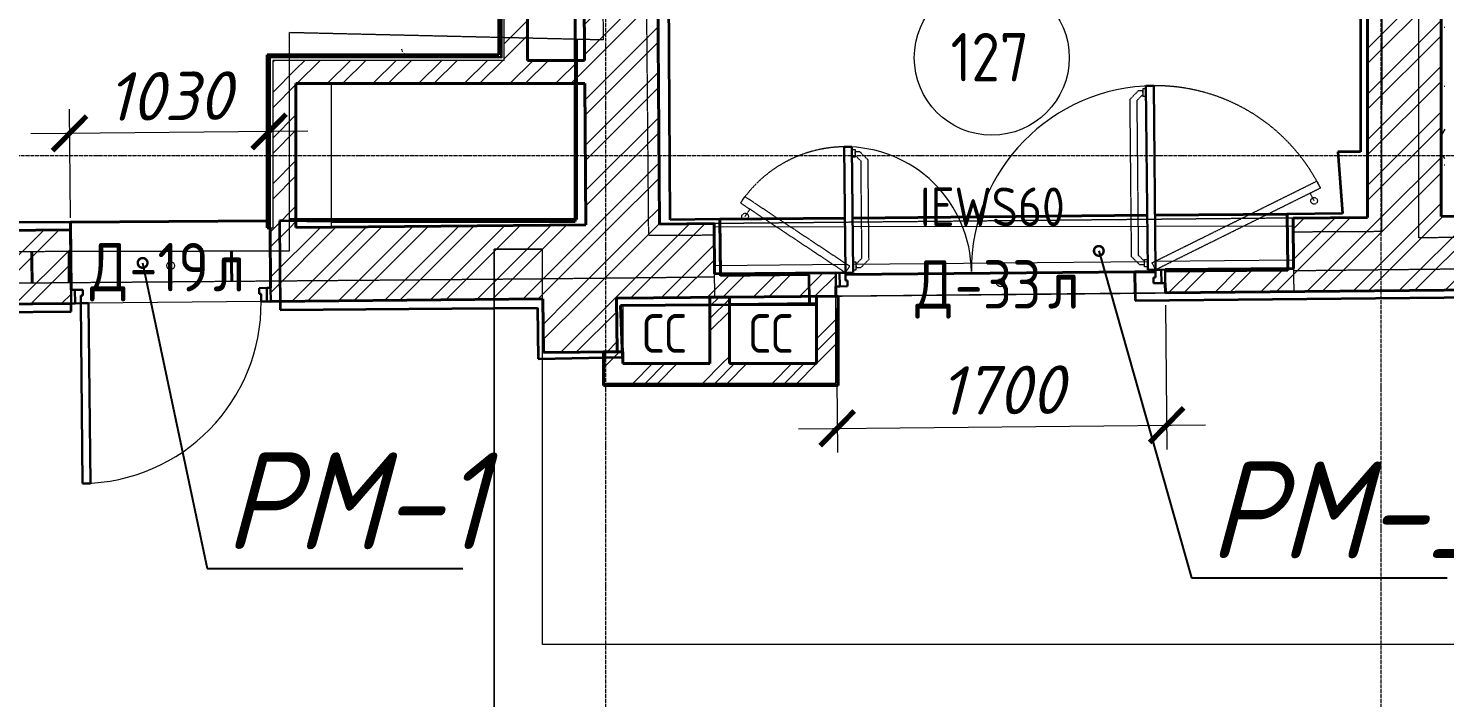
# Model space of a CAD drawing. Header units: millimetres. Extents: x 749182 to 2267578, y 70462 to 311449.
# Drawn here: x 1997650 to 2004959, y 86074 to 89529 of the extents above; entities that cross this region are included whole.
import ezdxf
from ezdxf import colors
from ezdxf.entities.mleader import LeaderData, LeaderLine
from ezdxf.math import Vec2, Vec3

# ---------------------------------------------------------------- set-up
doc = ezdxf.new("R2010")
doc.units = ezdxf.units.MM
for name, pattern in [('ADSK_Линия сетки', [25, 20, -2.5, 0, -2.5]), ('ADSK_Сверху', [4.5, 3, -1.5]), ('ADSK_Штриховая_ш2 п1', [3, 2, -1]), ('осеваяX2', [4, 2.5, -0.5, 0.5, -0.5])]:
    doc.linetypes.add(name, pattern=pattern)
doc.layers.get('Defpoints').update_dxf_attribs({"color": 255})
for name, color, linetype, lineweight in [('Аннотация', 7, 'Continuous', 9), ('Двери', 7, 'Continuous', 20), ('Каркас', 7, 'Continuous', 9), ('Марки дверей', 7, 'Continuous', 20), ('Марки помещений', 7, 'Continuous', 20), ('Оси', 165, 'осеваяX2', 13), ('Перекрытие', 7, 'Continuous', 18), ('Размер', 7, 'Continuous', 13), ('размеры', 7, 'Continuous', 9), ('Сантехника', 7, 'Continuous', 18), ('Стены', 184, 'Continuous', 40), ('Стены внутренние', 7, 'Continuous', 18), ('Стены разрез', 7, 'Continuous', 35), ('Стены штриховка', 7, 'Continuous', 18)]:
    doc.layers.add(name, color=color, linetype=linetype, lineweight=lineweight)
doc.layers.add('Линии', color=7, linetype='Continuous', lineweight=9, true_color=0x00a600)
doc.styles.add('GOST 2.304_new', font='isocpeur.ttf', dxfattribs={"width": 0.9, "oblique": 15})
doc.styles.add('GOST Common_1', font='GOST_Common.ttf', dxfattribs={"width": 0.9, "height": 250})
doc.styles.add('GOST Common_2', font='GOST_Common.ttf', dxfattribs={"width": 0.9, "height": 200})
doc.styles.add('М2', font='isocpeui.ttf')
doc.dimstyles.new('SPDS 1_100', dxfattribs={"dimscale": 100, "dimtxt": 2.5, "dimasz": 1.77, "dimexe": 1.25, "dimexo": 0.625, "dimtad": 1, "dimdec": 0, "dimrnd": 0.001, "dimzin": 9, "dimtxsty": 'М2', "dimblk": 'ARCHTICK', "dimcen": 2.5, "dimdle": 2, "dimclrt": 256, "dimadec": 0, "dimazin": 2, "dimtfac": 0.75, "dimtdec": 0, "dimtmove": 1, "dimatfit": 3, "dimfxl": 0, "dimtolj": 1, "dimlwd": 9, "dimlwe": 9, "dimarcsym": 0})
pattern_1 = [(45, (1958220.23, 75616.62), (-179.6051, 179.6051), []), (45, (1958283.73, 75616.62), (0, 359.2102), []), (45, (1958156.73, 75616.62), (0, 359.2102), [])]
pattern_2 = [(45, (1958220.23, 75616.62), (-117.8655, 117.8655), []), (45, (1958298.8, 75616.62), (-117.8655, 117.8655), [])]

# ---------------------------------------------------------------- blocks, each defined once
blk = doc.blocks.new('Существующие стены 2 этаж - Существующие стены 2 этаж-699583-01 План 1-го этажа маркировочный')
at = {"layer": 'Стены', "color": 254, "linetype": 'ADSK_Сверху', "true_color": 0xe8c5d7}
for p, q in [((42257.4, 13855.8), (42257.4, 12924.9)), ((42257.4, 12924.9), (42257.4, 13855.8)), ((42257.4, 12924.9), (40776.2, 12924.9)), ((40776.2, 12924.9), (42257.4, 12924.9)), ((39448.8, 12598.9), (39447.3, 12759.5)), ((39448.8, 12598.9), (39447.3, 12759.5)), ((39640.2, 12759.9), (39639.4, 12600.5)), ((39640.2, 12759.9), (39639.4, 12600.5)), ((40479, 12607.2), (40477.7, 12761.7)), ((40479, 12607.2), (40477.7, 12761.7))]:
    blk.add_line(p, q, dxfattribs=at)
blk = doc.blocks.new('Существующие стены 1 эт - Существующие стены 1 эт-653793-01 План 1-го этажа маркировочный')
at = {"layer": 'Стены'}
for p, q in [((42250.6, 13747), (42250.6, 14054.8)), ((42250.6, 12915.7), (42250.6, 13627)), ((43683.1, 12933.2), (45203, 12947.3)), ((45243, 12947.7), (45925.7, 12954)), ((45925.7, 12954), (45928.3, 12672.8)), ((39647.2, 12911.7), (40662.3, 12918.1)), ((39650, 12562.6), (39647.2, 12911.7)), ((40993.2, 12915.7), (42250.6, 12915.7)), ((42998, 12926.8), (43643.1, 12932.8)), ((43000.6, 12644.7), (42998, 12926.8)), ((45139.7, 12655), (43645.9, 12641.2)), ((43645.9, 12641.2), (45139.7, 12655)), ((45245.8, 12656), (45139.7, 12655)), ((45139.7, 12655), (45140.8, 12545.3)), ((43460, 12490.8), (43459.7, 12529.1)), ((42947, 12485.8), (42485.9, 12481.3)), ((42485.9, 12481.3), (42494.9, 12242.8)), ((43497, 12491.2), (43047, 12486.8)), ((43497, 12491.2), (43460, 12490.8))]:
    blk.add_line(p, q, dxfattribs=at)
at = {"layer": 'Стены разрез'}
for p, q in [((42742.3, 12924.4), (42704.1, 18614.3)), ((46311.8, 18629.8), (46303.4, 13275.5)), ((42250.6, 14054.8), (42250.6, 12915.7)), ((46303.4, 13275.5), (46187.6, 13275.7)), ((46187.6, 13275.7), (46210.8, 12956.7)), ((46210.8, 12956.7), (45925.7, 12954)), ((45925.7, 12954), (45928.4, 12662.4)), ((39647.2, 12911.7), (39356.1, 12909.9)), ((39650, 12562.6), (39647.2, 12911.7)), ((40739.9, 12918.6), (40725.7, 12918.5)), ((40725.7, 12918.5), (40728.5, 12459.2)), ((40993.2, 12915.7), (40739.9, 12918.6)), ((42250.6, 12915.7), (40993.2, 12915.7)), ((42998, 12926.8), (42742.3, 12924.4)), ((43000.7, 12635.2), (42998, 12926.8)), ((45245.8, 12656), (45139.7, 12655)), ((45139.7, 12655), (45141.2, 12507.4)), ((45928.4, 12662.4), (45295.8, 12656.5)), ((43458.6, 12639.4), (43000.7, 12635.2)), ((43460, 12490.8), (43458.6, 12639.4)), ((45141.2, 12507.4), (47182.8, 12527.4)), ((38529.6, 12441.4), (39650.9, 12450.5)), ((39650.9, 12450.5), (39650.6, 12492.6)), ((40728.5, 12459.2), (42057.2, 12470)), ((42057.2, 12470), (42060, 12207)), ((42485.9, 12481.3), (43460, 12490.8)), ((42495.9, 12215.2), (42485.9, 12481.3)), ((42060, 12207), (42495.9, 12215.2))]:
    blk.add_line(p, q, dxfattribs=at)
blk = doc.blocks.new('Раковина с 2-3 кранами для санузла - 500x1800 3 taps-1592274-01 План 1-го этажа маркировочный')
at = {"layer": 'Сантехника'}
for p, q in [((-764.1, 517.1), (-763.2, 517.9)), ((1018.1, 513.1), (1018.9, 512.2)), ((-490, 203.1), (-460, 203.1)), ((-490, 203.1), (-490, 180.1)), ((-460, 203.1), (-490, 203.1)), ((-490, 120.5), (-490, 180.1)), ((-460, 180.1), (-460, 203.1)), ((-460, 180.1), (-460, 120.5)), ((110, 203.6), (140, 203.6)), ((110, 203.6), (110, 180.6)), ((140, 203.6), (110, 203.6)), ((110, 121), (110, 180.6)), ((140, 180.6), (140, 203.6)), ((140, 180.6), (140, 121)), ((710, 204.1), (740, 204.1)), ((710, 204.1), (710, 181.1)), ((740, 204.1), (710, 204.1)), ((710, 121.5), (710, 181.1)), ((740, 181.1), (740, 204.1)), ((740, 181.1), (740, 121.5)), ((-506.8, 105.2), (-506.8, 45.6)), ((-490, 107.1), (-504.9, 107.1)), ((-490, 85.5), (-490, 120.5)), ((-460, 120.5), (-490, 120.5)), ((-490, 65.5), (-490, 85.5)), ((-460, 120.5), (-460, 85.5)), ((-445.4, 107.1), (-460, 107.1)), ((-460, 85.5), (-460, 65.5)), ((-443.5, 45.6), (-443.5, 105.2)), ((93.2, 105.7), (93.2, 46.1)), ((110, 107.6), (95.1, 107.6)), ((110, 86), (110, 121)), ((140, 121), (110, 121)), ((110, 66), (110, 86)), ((140, 121), (140, 86)), ((154.6, 107.6), (140, 107.6)), ((140, 86), (140, 66)), ((156.5, 46.1), (156.5, 105.7)), ((693.2, 106.2), (693.2, 46.6)), ((710, 108.1), (695.1, 108.1)), ((710, 86.5), (710, 121.5)), ((740, 121.5), (710, 121.5)), ((710, 66.5), (710, 86.5)), ((740, 121.5), (740, 86.5)), ((754.6, 108.1), (740, 108.1)), ((740, 86.5), (740, 66.5)), ((756.5, 46.6), (756.5, 106.2)), ((-505.3, 44.1), (-445, 44.1)), ((-460, 65.5), (-490, 65.5)), ((94.7, 44.6), (155, 44.6)), ((140, 66), (110, 66)), ((694.7, 45.1), (755, 45.1)), ((740, 66.5), (710, 66.5))]:
    blk.add_line(p, q, dxfattribs=at)
at = {"layer": 'Сантехника', "flags": 128}
for points in [[(-770.4, 509.9), (-769.8, 510.9), (-769.1, 511.9), (-768.3, 512.9), (-767.6, 513.8)], [(-758.1, 521), (-757, 521.5), (-755.9, 522), (-754.7, 522.4)], [(-752.4, 523.1), (-751.3, 523.3), (-750.1, 523.6), (-748.9, 523.7), (-747.7, 523.9), (-746.5, 524), (-745.3, 524), (-745, 524)], [(995, 524), (996.2, 524), (997.4, 523.9), (998.6, 523.8), (999.8, 523.6), (1001, 523.4), (1002.1, 523.1)], [(1004.4, 522.5), (1005.6, 522.1), (1006.7, 521.6), (1007.8, 521.1), (1008.9, 520.6)], [(1010.9, 519.4), (1011.9, 518.8), (1012.9, 518.1), (1013.9, 517.3), (1014.8, 516.6)], [(-775, 494), (-775, 495.2), (-774.9, 496.4), (-774.8, 497.6), (-774.6, 498.8), (-774.4, 500), (-774.1, 501.1)], [(-773.5, 503.4), (-773.1, 504.6), (-772.6, 505.7), (-772.1, 506.8), (-771.6, 507.9)], [(1022, 507.1), (1022.5, 506), (1023, 504.9), (1023.4, 503.7)], [(1024.1, 501.4), (1024.3, 500.3), (1024.6, 499.1), (1024.7, 497.9), (1024.9, 496.7), (1025, 495.5), (1025, 494.3)]]:
    blk.add_lwpolyline(points, dxfattribs=at)
at = {"layer": 'Сантехника'}
for centre, radius, start, end in [((-475, 229), 20, 0, 180), ((-475, 229), 20, 180, 360), ((-475, 229), 18.2, 165.15778, 180), ((-475, 229), 18.2, 180, 191.34075), ((-475, 229), 16.3, 175.36727, 180), ((-475, 229), 16.3, 175.36727, 180), ((-475, 229), 16.3, 180, 198.62064), ((-475, 229), 16.3, 180, 198.62064), ((-475, 229), 18.2, 208.98332, 219.73377), ((-475, 229), 18.2, 95.84531, 146.66266), ((-475, 229), 18.2, 85.13096, 94.18327), ((-475, 229), 18.2, 52.75928, 62.71908), ((-475, 229), 16.3, 36.87489, 45), ((-475, 229), 16.3, 36.87489, 45), ((-475, 229), 18.2, 45, 49.4056), ((-475, 229), 18.2, 28.98332, 39.73377), ((-475, 229), 16.3, 0, 18.62064), ((-475, 229), 16.3, 0, 18.62064), ((-475, 229), 16.3, 355.36727, 360), ((-475, 229), 16.3, 355.36727, 360), ((-475, 229), 18.2, 345.15778, 360), ((-475, 229), 18.2, 0, 11.34075), ((125, 229.5), 20, 0, 180), ((125, 229.5), 20, 180, 360), ((125, 229.5), 18.2, 165.15778, 180), ((125, 229.5), 18.2, 180, 191.34075), ((125, 229.5), 16.3, 175.36727, 180), ((125, 229.5), 16.3, 175.36727, 180), ((125, 229.5), 16.3, 180, 198.62064), ((125, 229.5), 16.3, 180, 198.62064), ((125, 229.5), 18.2, 208.98332, 219.73377), ((125, 229.5), 18.2, 95.84531, 146.66266), ((125, 229.5), 16.3, 216.87489, 225), ((125, 229.5), 16.3, 216.87489, 225), ((125, 229.5), 18.2, 85.13096, 94.18327), ((125, 229.5), 18.2, 275.84531, 326.66266), ((125, 229.5), 18.2, 52.75928, 62.71908), ((125, 229.5), 16.3, 36.87489, 45), ((125, 229.5), 16.3, 36.87489, 45), ((125, 229.5), 18.2, 45, 49.4056), ((125, 229.5), 18.2, 28.98332, 39.73377), ((125, 229.5), 16.3, 0, 18.62064), ((125, 229.5), 16.3, 0, 18.62064), ((125, 229.5), 16.3, 355.36727, 360), ((125, 229.5), 16.3, 355.36727, 360), ((125, 229.5), 18.2, 345.15778, 360), ((125, 229.5), 18.2, 0, 11.34075), ((725, 230), 20, 0, 180), ((725, 230), 20, 180, 360), ((725, 230), 18.2, 165.15778, 180), ((725, 230), 18.2, 180, 191.34075), ((725, 230), 16.3, 175.36727, 180), ((725, 230), 16.3, 175.36727, 180), ((725, 230), 16.3, 180, 198.62064), ((725, 230), 16.3, 180, 198.62064), ((725, 230), 18.2, 208.98332, 219.73377), ((725, 230), 18.2, 95.84531, 146.66266), ((725, 230), 16.3, 216.87489, 225), ((725, 230), 16.3, 216.87489, 225), ((725, 230), 18.2, 85.13096, 94.18327), ((725, 230), 18.2, 275.84531, 326.66266), ((725, 230), 18.2, 52.75928, 62.71908), ((725, 230), 16.3, 36.87489, 45), ((725, 230), 16.3, 36.87489, 45), ((725, 230), 18.2, 45, 49.4056), ((725, 230), 18.2, 28.98332, 39.73377), ((725, 230), 16.3, 0, 18.62064), ((725, 230), 16.3, 0, 18.62064), ((725, 230), 16.3, 355.36727, 360), ((725, 230), 16.3, 355.36727, 360), ((725, 230), 18.2, 345.15778, 360), ((725, 230), 18.2, 0, 11.34075), ((-475, 229), 16.3, 216.87489, 225), ((-475, 229), 16.3, 216.87489, 225), ((-475, 229), 18.2, 225, 229.4056), ((-475, 229), 18.2, 232.75928, 242.71908), ((-475, 229), 18.2, 265.13096, 274.18327), ((-475, 229), 18.2, 275.84531, 326.66266), ((125, 229.5), 18.2, 225, 229.4056), ((125, 229.5), 18.2, 232.75928, 242.71908), ((125, 229.5), 18.2, 265.13096, 274.18327), ((725, 230), 18.2, 225, 229.4056), ((725, 230), 18.2, 232.75928, 242.71908), ((725, 230), 18.2, 265.13096, 274.18327), ((-504.9, 105.2), 1.87, 90, 180), ((-504.9, 105.2), 1.87, 120, 150), ((-504.9, 105.2), 1.87, 120, 150), ((-504.9, 105.2), 1.87, 120, 150), ((-445.4, 105.2), 1.87, 0, 90), ((-445.4, 105.2), 1.87, 30, 60), ((-445.4, 105.2), 1.87, 30, 60), ((-445.4, 105.2), 1.87, 30, 60), ((95.1, 105.7), 1.87, 90, 180), ((95.1, 105.7), 1.87, 120, 150), ((95.1, 105.7), 1.87, 120, 150), ((95.1, 105.7), 1.87, 120, 150), ((154.6, 105.7), 1.87, 0, 90), ((154.6, 105.7), 1.87, 30, 60), ((154.6, 105.7), 1.87, 30, 60), ((154.6, 105.7), 1.87, 30, 60), ((695.1, 106.2), 1.87, 90, 180), ((695.1, 106.2), 1.87, 120, 150), ((695.1, 106.2), 1.87, 120, 150), ((695.1, 106.2), 1.87, 120, 150), ((754.6, 106.2), 1.87, 0, 90), ((754.6, 106.2), 1.87, 30, 60), ((754.6, 106.2), 1.87, 30, 60), ((754.6, 106.2), 1.87, 30, 60), ((-505.3, 45.6), 1.49, 180, 270), ((-445, 45.6), 1.49, 270, 360), ((94.7, 46.1), 1.49, 180, 270), ((155, 46.1), 1.49, 270, 360), ((694.7, 46.6), 1.49, 180, 270), ((755, 46.6), 1.49, 270, 360)]:
    blk.add_arc(centre, radius, start, end, dxfattribs=at)
blk = doc.blocks.new('AC_Дверь_Однопольная_Стальная - Д-19л 1030х2200h-V220-01 План 1-го этажа маркировочный')
at = {"layer": 'Двери', "lineweight": 30}
for p, q in [((465, 1120), (425, 1120)), ((425, 1120), (425, 190)), ((465, 190), (465, 1120)), ((-495, 190), (-515, 190)), ((-515, 190), (-515, 120)), ((-465, 190), (-495, 190)), ((-495, 190), (-495, 120)), ((-495, 120), (-495, 190)), ((-465, 150), (-465, 190)), ((-455, 150), (-465, 150)), ((-455, 120), (-455, 150)), ((425, 190), (465, 190)), ((465, 150), (455, 150)), ((455, 150), (455, 120)), ((495, 190), (465, 190)), ((465, 190), (465, 150)), ((495, 120), (495, 190)), ((515, 190), (495, 190)), ((495, 190), (495, 120)), ((515, 120), (515, 190)), ((-515, 120), (-495, 120)), ((-495, 120), (-455, 120)), ((455, 120), (495, 120)), ((495, 120), (515, 120))]:
    blk.add_line(p, q, dxfattribs=at)
at = {"layer": 'Двери'}
blk.add_arc((465, 190), 930, 90, 180, dxfattribs=at)
blk = doc.blocks.new('AC_Дверь_Двупольная_Стальная - Д-33л 1700х2200h-2039730-01 План 1-го этажа маркировочный')
at = {"layer": 'Двери', "linetype": 'ADSK_Сверху', "lineweight": 9}
for p, q in [((720.3, 984.5), (677.5, 941.7)), ((744, 965.7), (713.9, 935.6)), ((744, 984.5), (720.3, 984.5)), ((760, 995), (744, 995)), ((744, 995), (744, 956.5)), ((744, 975.8), (744, 984.5)), ((744, 956.5), (760, 956.5)), ((677.5, 128.4), (677.5, 941.7)), ((713.9, 134.4), (713.9, 935.6)), ((-760, 695), (-744, 695)), ((-744, 695), (-744, 656.5)), ((-744, 675.8), (-744, 684.5)), ((-744, 684.5), (-720.3, 684.5)), ((-744, 665.7), (-713.9, 635.6)), ((-720.3, 684.5), (-677.5, 641.7)), ((-744, 656.5), (-760, 656.5)), ((-713.9, 134.4), (-713.9, 635.6)), ((-677.5, 128.4), (-677.5, 641.7)), ((-744, 113.5), (-760, 113.5)), ((-760, 75), (-744, 75)), ((-744, 104.3), (-713.9, 134.4)), ((-744, 75), (-744, 113.5)), ((-744, 94.3), (-744, 85.6)), ((-744, 85.6), (-720.3, 85.6)), ((-720.3, 85.6), (-677.5, 128.4)), ((720.3, 85.6), (677.5, 128.4)), ((744, 104.3), (713.9, 134.4)), ((744, 85.6), (720.3, 85.6)), ((744, 75), (744, 113.5)), ((744, 113.5), (760, 113.5)), ((760, 75), (744, 75))]:
    blk.add_line(p, q, dxfattribs=at)
at = {"layer": 'Двери', "lineweight": 30}
for p, q in [((800, 1010), (760, 1010)), ((760, 1010), (760, 60)), ((800, 60), (800, 1010)), ((-800, 710), (-760, 710)), ((-800, 60), (-800, 710)), ((-760, 710), (-760, 60)), ((-850, 60), (-830, 60)), ((-850, -10), (-850, 60)), ((-830, 60), (-800, 60)), ((-830, -10), (-830, 60)), ((-830, 60), (-830, -10)), ((-760, 60), (-800, 60)), ((-800, 60), (-800, 20)), ((-800, 20), (-790, 20)), ((-790, 20), (-790, -10)), ((760, 60), (800, 60)), ((800, 20), (790, 20)), ((790, 20), (790, -10)), ((830, 60), (800, 60)), ((800, 60), (800, 20)), ((830, -10), (830, 60)), ((850, 60), (830, 60)), ((830, 60), (830, -10)), ((850, -10), (850, 60)), ((-830, -10), (-850, -10)), ((-790, -10), (-830, -10)), ((790, -10), (830, -10)), ((830, -10), (850, -10))]:
    blk.add_line(p, q, dxfattribs=at)
at = {"layer": 'Двери'}
for centre, radius, start, end in [((800, 60), 950, 90, 180), ((-800, 60), 650, 360, 90)]:
    blk.add_arc(centre, radius, start, end, dxfattribs=at)
blk = doc.blocks.new('ADSK_Марка_Помещение_ОдноЗначение - Номер-247393-01 План 1-го этажа маркировочный')
at = {"layer": 'Марки помещений'}
blk.add_circle((0, 0), 4, dxfattribs=at)
blk = doc.blocks.new('ADSK_Марка_Дверь - Марка типа и комментарии-2020407-01 План 1-го этажа маркировочный')
at = {"layer": 'Марки дверей', "lineweight": 9}
blk.add_circle((0, 0), 0.2, dxfattribs=at)
blk = doc.blocks.new('_ArchTick')
at = {"color": 0, "linetype": 'ByBlock', "const_width": 0.15}
blk.add_lwpolyline([(-0.5, -0.5), (0.5, 0.5)], dxfattribs=at)
blk = doc.blocks.new('*D2916')
at = {"layer": 'Defpoints', "color": 0, "lineweight": 20, "transparency": 16777216}
for p in [(1997862.4, 88986.9), (1997867.1, 88489.2), (1998897.1, 88499.1)]:
    blk.add_point(p, dxfattribs=at)
at = {"layer": 'размеры', "color": 0, "lineweight": 9, "transparency": 16777216}
for p, q in [((1997866.5, 88551.7), (1997861.2, 89111.9)), ((1998896.5, 88561.6), (1998891.1, 89121.8)), ((1999092.3, 88998.7), (1997662.4, 88985))]:
    blk.add_line(p, q, dxfattribs=at)
at = {"layer": 'размеры', "color": 0, "lineweight": 9, "transparency": 16777216, "xscale": 177, "yscale": 177, "zscale": 177}
for p, rotation in [((1998892.3, 88996.8), 0.5492755353322298), ((1997862.4, 88986.9), 180.5492755353322)]:
    blk.add_blockref('_ArchTick', p, dxfattribs=dict(at, rotation=rotation))
at = {"layer": 'размеры', "lineweight": 20, "transparency": 16777216, "insert": (1998375.6, 89179.4), "char_height": 250, "width": 560.473, "attachment_point": 5, "rotation": 0.54928, "style": 'М2'}
blk.add_mtext('\\A1;1030', dxfattribs=at)
blk = doc.blocks.new('*D2925')
at = {"layer": 'Defpoints', "color": 0, "lineweight": 20, "transparency": 16777216}
for p in [(2001817.2, 88147.1), (2003517.1, 88163.4), (2003523.7, 87480.4)]:
    blk.add_point(p, dxfattribs=at)
at = {"layer": 'размеры', "color": 0, "lineweight": 9, "transparency": 16777216}
for p, q in [((2001817.8, 88084.6), (2001824.9, 87339.1)), ((2003517.7, 88100.9), (2003524.9, 87355.4)), ((2001623.7, 87462.2), (2003723.6, 87482.3))]:
    blk.add_line(p, q, dxfattribs=at)
at = {"layer": 'размеры', "color": 0, "lineweight": 9, "transparency": 16777216, "xscale": 177, "yscale": 177, "zscale": 177}
for p, rotation in [((2001823.7, 87464.1), 180.5492755353322), ((2003523.7, 87480.4), 0.5492755353322112)]:
    blk.add_blockref('_ArchTick', p, dxfattribs=dict(at, rotation=rotation))
at = {"layer": 'размеры', "lineweight": 20, "transparency": 16777216, "insert": (2002671.9, 87661.4), "char_height": 250, "width": 560.473, "attachment_point": 5, "rotation": 0.54928, "style": 'М2'}
blk.add_mtext('\\A1;1700', dxfattribs=at)
blk = doc.blocks.new('_DotSmall')
at = {"color": 0, "linetype": 'ByBlock', "lineweight": 35, "const_width": 0.5}
blk.add_lwpolyline([(-0.0625, 0, 1), (0.0625, 0, 1)], format="xyb", close=True, dxfattribs=at)

msp = doc.modelspace()

# ---------------------------------------------------------------- hatches: boundary and pattern name
at = {"layer": 'Стены внутренние', "lineweight": 9}
h = msp.add_hatch(dxfattribs=at)
h.set_pattern_fill('FP_1', color=256, style=0, pattern_type=2)
h.set_pattern_definition(pattern_2)
h.paths.add_polyline_path([(2000526.7946, 88514.7183), (2000906.778, 88518.3612), (2000850.5644, 96042.0968), (2000470.575, 96039.2577), (2000526.7674, 88518.3612)])
h = msp.add_hatch(dxfattribs=at)
h.set_pattern_fill('FP_1', color=256, style=0, pattern_type=2)
h.set_pattern_definition(pattern_2)
h.paths.add_polyline_path([(2004560.078, 88553.3853), (2004940.078, 88557.0283), (2004940.078, 96011.6387), (2004763.4379, 96012.4543), (2004763.4379, 96040.6773), (2004560.078, 96040.6773), (2004560.078, 88596.5503)])
h = msp.add_hatch(dxfattribs=at)
h.set_pattern_fill('FP_2', color=256, style=0, pattern_type=2)
h.set_pattern_definition([(0, (1958220.23, 75616.62), (406.4, 101.6), [33.528, -271.272, 33.528, -271.272, -1625.6]), (0, (1958220.23, 75616.62), (406.4, 101.6), [-609.6, 33.528, -576.072, 33.528, -271.272, -711.2]), (0, (1958220.23, 75616.62), (406.4, 101.6), [-1524, 33.528, -169.672, 33.528, -474.472]), (120, (1958372.63, 75667.42), (-291.18818, 301.15272), [33.528, -271.272, 33.528, -271.272, -1625.6]), (120, (1958372.63, 75667.42), (-291.18818, 301.15272), [-609.6, 33.528, -576.072, 33.528, -271.272, -711.2]), (120, (1958372.63, 75667.42), (-291.18818, 301.15272), [-1524, 33.528, -169.672, 33.528, -474.472]), (240, (1958423.43, 75870.62), (-115.21182, -402.75272), [33.528, -271.272, 33.528, -271.272, -1625.6]), (240, (1958423.43, 75870.62), (-115.21182, -402.75272), [-609.6, 33.528, -576.072, 33.528, -271.272, -711.2]), (240, (1958423.43, 75870.62), (-115.21182, -402.75272), [-1524, 33.528, -169.672, 33.528, -474.472])])
h.paths.add_polyline_path([(2004940.078, 88557.0283), (2004960.078, 88557.2201), (2004960.078, 92353.0784), (2004940.078, 92353.0784), (2004940.078, 88561.2186)])
h = msp.add_hatch(dxfattribs=at)
h.set_pattern_fill('FP_1', color=256, style=0, pattern_type=2)
h.set_pattern_definition(pattern_2)
h.paths.add_polyline_path([(2000225.5708, 89363.5807), (2000225.5708, 91219.5807), (2000105.5708, 91219.5807), (2000105.5708, 89363.5807)])
h = msp.add_hatch(dxfattribs=at)
h.set_pattern_fill('FP_1', color=256, style=0, pattern_type=2)
h.set_pattern_definition(pattern_2)
h.paths.add_polyline_path([(1998910.5708, 88499.2237), (1999030.5708, 88500.3741), (1999030.5708, 89363.5807), (1998910.5708, 89363.5807), (1998910.5708, 88500.3741)])
h = msp.add_hatch(dxfattribs=at)
h.set_pattern_fill('FP_1', color=256, style=0, pattern_type=2)
h.set_pattern_definition(pattern_2)
h.paths.add_polyline_path([(1999213.398, 89243.5807), (2000105.5708, 89243.5807), (2000105.5708, 89363.5807), (1999030.5708, 89363.5807), (1999030.5708, 89243.5807), (1999110.4, 89243.5807)])
h = msp.add_hatch(dxfattribs=at)
h.set_pattern_fill('FP_1', color=256, style=0, pattern_type=2)
h.set_pattern_definition(pattern_2)
h.paths.add_polyline_path([(2000521.3489, 89243.5807), (2000520.4523, 89363.5807), (2000105.5708, 89363.5807), (2000105.5708, 89243.5807), (2000520.4523, 89243.5807)])
h = msp.add_hatch(dxfattribs=at)
h.set_pattern_fill('FP_1', color=256, style=0, pattern_type=2)
h.set_pattern_definition(pattern_2)
h.paths.add_polyline_path([(1997510.7531, 88105.7862), (1997870.7917, 88109.2379), (1997867.1488, 88489.2204), (1997507.1142, 88485.7688), (1997510.4965, 88132.5753)])
h.paths.add_polyline_path([(1998900.7443, 88119.112), (2001192.0859, 88141.079), (2001188.443, 88521.0615), (1998897.102, 88499.0415), (1998900.6152, 88132.5753)])
h = msp.add_hatch(dxfattribs=at)
h.set_pattern_fill('FP_1', color=256, style=0, pattern_type=2)
h.set_pattern_definition(pattern_2)
h.paths.add_polyline_path([(2004179.6786, 88169.7209), (2005400.7513, 88181.4273), (2005377.1618, 88561.2186), (2004176.0357, 88549.7035), (2004179.3654, 88202.3941)])
h.paths.add_polyline_path([(2007147.0409, 88198.1689), (2007587.7624, 88202.3941), (2007586.1654, 88582.3963), (2007145.8031, 88578.1745), (2007147.0271, 88202.3941)])
h = msp.add_hatch(dxfattribs=at)
h.set_pattern_fill('FP_1', color=256, style=0, pattern_type=2)
h.set_pattern_definition(pattern_2)
h.paths.add_polyline_path([(2001192.0859, 88141.079), (2001679.8947, 88145.7556), (2001678.7154, 88265.7498), (2001190.9355, 88261.0735), (2001192.0411, 88145.7556)])
h.paths.add_polyline_path([(2003517.1099, 88163.3689), (2004179.6786, 88169.7209), (2004178.5282, 88289.7154), (2003515.9596, 88283.3634), (2003516.7358, 88202.3941)])
h = msp.add_hatch(dxfattribs=at)
h.set_pattern_fill('FP_1', color=256, style=0, pattern_type=2)
h.set_pattern_definition(pattern_2)
h.paths.add_polyline_path([(2001679.8947, 88145.7556), (2001817.1881, 88147.0718), (2001816.0377, 88267.0663), (2001678.7443, 88265.7501), (2001679.8821, 88147.0718)])
h = msp.add_hatch(dxfattribs=at)
h.set_pattern_fill('FP_6', color=256, style=0, pattern_type=2)
h.set_pattern_definition(pattern_1)
h.paths.add_polyline_path([(2001817.1881, 87698.065), (2001817.1881, 88147.0718), (2001717.1881, 88146.1131), (2001717.1881, 87698.065)])
h = msp.add_hatch(dxfattribs=at)
h.set_pattern_fill('FP_1', color=256, style=0, pattern_type=2)
h.set_pattern_definition(pattern_2)
h.paths.add_polyline_path([(2000307.9018, 87855.7749), (2000687.8821, 87859.6475), (2000685.0634, 88136.2182), (2000305.0808, 88132.5753), (2000306.195, 88023.2503)])
h = msp.add_hatch(dxfattribs=at)
h.set_pattern_fill('FP_6', color=256, style=0, pattern_type=2)
h.set_pattern_definition(pattern_1)
h.paths.add_polyline_path([(2001267.1881, 87798.065), (2001267.1881, 88141.3197), (2001167.1881, 88140.8403), (2001167.1881, 87798.065), (2001220.9593, 87798.065)])
h = msp.add_hatch(dxfattribs=at)
h.set_pattern_fill('FP_6', color=256, style=0, pattern_type=2)
h.set_pattern_definition(pattern_1)
h.paths.add_polyline_path([(2000706.1507, 87698.065), (2000717.1881, 87698.065), (2000716.1294, 87859.4366), (2000617.1881, 87858.927), (2000617.1881, 87698.065)])
h = msp.add_hatch(dxfattribs=at)
h.set_pattern_fill('FP_6', color=256, style=0, pattern_type=2)
h.set_pattern_definition(pattern_1)
h.paths.add_polyline_path([(2001627.1275, 87698.065), (2001717.1881, 87698.065), (2001717.1881, 87798.065), (2000717.1881, 87798.065), (2000717.1881, 87698.065), (2001220.9593, 87698.065)])

# ---------------------------------------------------------------- linework, layer by layer
at = {"layer": 'Каркас', "color": 253, "linetype": 'ADSK_Сверху', "true_color": 0xb2b2b2}
for p, q in [((2000053.7052, 88389.0634), (2000303.7052, 88389.0634)), ((2000053.7052, 88389.0634), (2000053.7052, 84543.6161)), ((2000303.7052, 86348.9762), (2000303.7052, 88389.0634)), ((2007662.2038, 86348.9762), (2000303.7052, 86348.9762))]:
    msp.add_line(p, q, dxfattribs=at)
at = {"layer": 'Каркас', "color": 253, "linetype": 'ADSK_Сверху', "true_color": 0xaaaaaa}
for p, q in [((2000303.7052, 88389.0634), (2000053.7052, 88389.0634)), ((2000053.7052, 84543.6161), (2000053.7052, 88389.0634)), ((2000303.7052, 86348.9762), (2000303.7052, 88389.0634)), ((2007662.2038, 86348.9762), (2000303.7052, 86348.9762))]:
    msp.add_line(p, q, dxfattribs=at)
at = {"layer": 'Линии', "linetype": 'ADSK_Штриховая_ш2 п1'}
for p, q in [((2003448.1922, 88318.7203), (2004299.3035, 88740.7506)), ((2004299.3035, 88740.7506), (2004317.0732, 88704.9143)), ((2001324.7944, 88627.4875), (2001346.9446, 88660.7947)), ((2001888.1857, 88300.8528), (2001346.9446, 88660.7947)), ((2003465.9619, 88282.8841), (2004317.0732, 88704.9143)), ((2004284.7431, 88638.6548), (2004264.7522, 88678.9706)), ((2001866.0354, 88267.5456), (2001324.7944, 88627.4875)), ((2001348.5037, 88557.6776), (2001373.4228, 88595.1481)), ((2001866.0354, 88267.5456), (2001888.1857, 88300.8528)), ((2003448.1922, 88318.7203), (2003465.9619, 88282.8841)), ((2001816.0377, 88267.0663), (2001866.0354, 88267.5456)), ((2003465.9619, 88282.8841), (2003515.9596, 88283.3634))]:
    msp.add_line(p, q, dxfattribs=at)
for centre in [(2004284.7431, 88638.6548), (2001348.5037, 88557.6776)]:
    msp.add_circle(centre, 17, dxfattribs=at)
for centre, radius, start, end in [((2003465.9619, 88282.8841), 950, 26.37487483, 90.61232389), ((2001866.0354, 88267.5456), 650, 90.37487483, 146.37487484)]:
    msp.add_arc(centre, radius, start, end, dxfattribs=at)
at = {"layer": 'Оси', "linetype": 'ADSK_Линия сетки'}
for p, q in [((2004630.1361, 71313.2448), (2004630.1361, 120151.4054)), ((2000630.1361, 71313.2448), (2000630.1361, 97285.4199)), ((1947134.001, 88873.407), (2015361.944, 88873.407))]:
    msp.add_line(p, q, dxfattribs=at)
at = {"layer": 'Перекрытие', "linetype": 'ADSK_Сверху'}
for p, q in [((2004824.8759, 88447.4484), (2004823.6974, 96115.0131)), ((2000604.6236, 91776.2621), (2000615.6057, 89469.1872)), ((2000851.2137, 88459.0879), (2000832.7361, 90584.4479)), ((2004635.9661, 90595.6515), (2004632.3002, 88479.737)), ((2000615.6057, 89469.1872), (1998996.4395, 89506.9552)), ((1998996.4395, 89506.9552), (1998996.4395, 88378.9244)), ((2001189.0195, 88460.9327), (2000851.2137, 88459.0879)), ((2004632.3002, 88479.737), (2004176.7303, 88477.2491)), ((2007702.5071, 88478.9815), (2004824.8759, 88447.4484)), ((1998996.4395, 88378.9244), (1997427.327, 88375.6161)), ((2004178.6343, 88278.6502), (2007868.8191, 88318.4236)), ((1996899.7996, 88209.2633), (2000276.2397, 88236.5897)), ((2000276.2397, 88236.5897), (2001191.0757, 88246.4499)), ((2001167.1881, 88097.8876), (2000717.1881, 88097.8876)), ((2000717.1881, 88097.8876), (2000717.1881, 87798.065)), ((2001167.1881, 87798.065), (2001167.1881, 88097.8876)), ((2001717.1881, 88097.8876), (2001267.1881, 88097.8876)), ((2001267.1881, 88097.8876), (2001267.1881, 87798.065)), ((2001717.1881, 87798.065), (2001717.1881, 88097.8876)), ((2000717.1881, 87798.065), (2001167.1881, 87798.065)), ((2001267.1881, 87798.065), (2001717.1881, 87798.065))]:
    msp.add_line(p, q, dxfattribs=at)
at = {"layer": 'Перекрытие'}
for p, q in [((1999213.398, 88502.1269), (1999213.398, 89243.5807)), ((2001863.7647, 88504.3926), (2001188.6134, 88503.2862)), ((2003423.8119, 88506.949), (2001903.7659, 88504.4581)), ((2004176.4338, 88508.1823), (2003463.8131, 88507.0145)), ((2001865.6351, 88309.2932), (2001190.5368, 88302.658)), ((2003425.5599, 88324.6248), (2001905.6332, 88309.6863)), ((2004178.1226, 88332.0213), (2003465.5579, 88325.0179)), ((2003517.1099, 88163.3689), (2001829.1881, 88147.1869)), ((1998850.7466, 88118.6327), (1997960.7875, 88110.1007))]:
    msp.add_line(p, q, dxfattribs=at)
at = {"layer": 'Стены внутренние', "lineweight": 40}
for p, q in [((2000906.778, 88518.3612), (2000850.5644, 96042.0968)), ((2004560.078, 96040.6773), (2004560.078, 88553.3853)), ((2004940.078, 92325.0784), (2004940.078, 88557.0283)), ((2000225.5708, 89363.5807), (2000225.5708, 91219.5807)), ((2000506.5852, 91219.5807), (2000520.4523, 89363.5807)), ((2000077.5708, 91191.5807), (2000077.5708, 89391.5807)), ((1998882.5708, 89391.5807), (1998882.5708, 88498.9552)), ((2000077.5708, 89391.5807), (1998882.5708, 89391.5807)), ((2000520.4523, 89363.5807), (2000225.5708, 89363.5807)), ((1999030.5708, 88500.3741), (1999030.5708, 89243.5807)), ((1999030.5708, 89243.5807), (2000521.3489, 89243.5807)), ((2000521.3489, 89243.5807), (2000526.7946, 88514.7183)), ((2000526.7946, 88514.7183), (1999030.5708, 88500.3741)), ((2001188.443, 88521.0615), (2000906.778, 88518.3612)), ((2001190.9355, 88261.0735), (2001188.443, 88521.0615)), ((2004560.078, 88553.3853), (2004176.0357, 88549.7035)), ((2004176.0357, 88549.7035), (2004178.5282, 88289.7154)), ((2004940.078, 88557.0283), (2005377.1618, 88561.2186)), ((1997867.1488, 88489.2204), (1997507.1142, 88485.7688)), ((1997870.1206, 88179.2347), (1997867.1488, 88489.2204)), ((1998882.5708, 88498.9552), (1998897.1014, 88499.0945)), ((1998897.1014, 88499.0945), (1998900.0733, 88189.1088)), ((2001816.0377, 88267.0663), (2001190.9355, 88261.0735)), ((2004178.5282, 88289.7154), (2003515.9596, 88283.3634)), ((2000685.0634, 88136.2182), (2001829.1881, 88147.1869)), ((2001817.1881, 88147.0718), (2001816.7087, 88197.0695)), ((2001829.1881, 87686.065), (2001829.1881, 88147.1869)), ((2003516.6306, 88213.3666), (2003517.1099, 88163.3689)), ((2003517.1099, 88163.3689), (2005400.7513, 88181.4273)), ((1997000.7765, 88100.8971), (1997870.7917, 88109.2379)), ((1998900.7443, 88119.112), (2000305.0808, 88132.5753)), ((2000305.0808, 88132.5753), (2000307.9018, 87855.7749)), ((2000687.8821, 87859.6475), (2000685.0634, 88136.2182)), ((2001167.1881, 88141.3197), (2001167.1881, 87798.065)), ((2001267.1881, 88141.3197), (2001167.1881, 88141.3197)), ((2001267.1881, 87798.065), (2001267.1881, 88141.3197)), ((2001717.1881, 88146.1131), (2001717.1881, 87798.065)), ((2000307.9018, 87855.7749), (2000687.8821, 87859.6475)), ((2000717.1881, 87859.4366), (2000617.1881, 87859.4366)), ((2000617.1881, 87859.4366), (2000617.1881, 87686.065)), ((2000717.1881, 87798.065), (2000717.1881, 87859.4366)), ((2001167.1881, 87798.065), (2000717.1881, 87798.065)), ((2001717.1881, 87798.065), (2001267.1881, 87798.065)), ((2000617.1881, 87686.065), (2001829.1881, 87686.065))]:
    msp.add_line(p, q, dxfattribs=at)
at = {"layer": 'Стены внутренние', "color": 253, "linetype": 'ADSK_Сверху', "true_color": 0xaaaaaa}
for p, q in [((2004176.0357, 88549.7035), (2001188.443, 88521.0615)), ((2001192.0859, 88141.079), (2001188.443, 88521.0615)), ((2004176.0357, 88549.7035), (2004179.6786, 88169.7209)), ((2001192.0859, 88141.079), (2004179.6786, 88169.7209))]:
    msp.add_line(p, q, dxfattribs=at)
at = {"layer": 'Стены штриховка'}
for p, q in [((2000105.5708, 89363.5807), (2000105.5708, 91219.5807)), ((2000086.5708, 91206.5807), (2000086.5708, 89382.5807)), ((2000092.5708, 91206.5807), (2000092.5708, 89376.5807)), ((1998891.5708, 89382.5807), (1998891.5708, 88499.0415)), ((2000086.5708, 89382.5807), (1998891.5708, 89382.5807)), ((1998897.5708, 89376.5807), (1998897.5708, 88499.099)), ((2000092.5708, 89376.5807), (1998897.5708, 89376.5807)), ((1998910.5708, 89363.5807), (1998910.5708, 88499.2237)), ((2000105.5708, 89363.5807), (1998910.5708, 89363.5807)), ((1998897.1014, 88499.0945), (1998910.5708, 88499.2237)), ((2001817.1881, 87698.065), (2001817.1881, 88147.0718)), ((2001827.1881, 87686.065), (2001827.1881, 88147.1677)), ((2000617.1881, 87698.065), (2001817.1881, 87698.065)), ((2000617.1881, 87688.065), (2001829.1881, 87688.065)), ((2001817.1881, 87688.065), (2001817.1881, 87686.065))]:
    msp.add_line(p, q, dxfattribs=at)

# ---------------------------------------------------------------- block references
at = {"layer": 'Двери', "linetype": 'ADSK_Сверху', "lineweight": 9, "rotation": 0.5492755352822799}
msp.add_blockref('AC_Дверь_Двупольная_Стальная - Д-33л 1700х2200h-2039730-01 План 1-го этажа маркировочный', (2002666.5738, 88215.2176), dxfattribs=at)
at = {"layer": 'Двери', "rotation": 180.5492755352822}
msp.add_blockref('AC_Дверь_Однопольная_Стальная - Д-19л 1030х2200h-V220-01 План 1-го этажа маркировочный', (1998383.9465, 88304.1662), dxfattribs=at)
at = {"layer": 'Марки дверей', "xscale": 99.99999999999993, "yscale": 99.99999999999993, "zscale": 99.99999999999993}
for p in [(1998383.9465, 88304.1662), (2002666.5738, 88215.2176)]:
    msp.add_blockref('ADSK_Марка_Дверь - Марка типа и комментарии-2020407-01 План 1-го этажа маркировочный', p, dxfattribs=at)
at = {"layer": 'Марки помещений', "xscale": 99.99999999999993, "yscale": 99.99999999999993, "zscale": 99.99999999999993}
msp.add_blockref('ADSK_Марка_Помещение_ОдноЗначение - Номер-247393-01 План 1-го этажа маркировочный', (2002621.4564, 89377.747), dxfattribs=at)
at = {"layer": 'Сантехника', "rotation": 90}
msp.add_blockref('Раковина с 2-3 кранами для санузла - 500x1800 3 taps-1592274-01 План 1-го этажа маркировочный', (2000101.5708, 90166.5807), dxfattribs=at)
at = {"layer": 'Стены', "color": 254, "linetype": 'ADSK_Сверху', "true_color": 0xe8c5d7}
msp.add_blockref('Существующие стены 2 этаж - Существующие стены 2 этаж-699583-01 План 1-го этажа маркировочный', (1958220.2258, 75616.6187), dxfattribs=at)
at = {"layer": 'Стены', "color": 243, "true_color": 0xbb5389}
msp.add_blockref('Существующие стены 1 эт - Существующие стены 1 эт-653793-01 План 1-го этажа маркировочный', (1958220.2258, 75616.6187), dxfattribs=at)

# ---------------------------------------------------------------- texts
at = {"layer": 'Аннотация', "char_height": 200, "width": 317.46825, "attachment_point": 1, "style": 'GOST Common_1'}
for insert in [(2000817.5437, 88053.8311), (2001367.5437, 88053.8311)]:
    msp.add_mtext('СС', dxfattribs=dict(at, insert=insert))
at = {"layer": 'Марки дверей', "lineweight": 9, "attachment_point": 1}
for s, insert, char_height, width, style in [('IEWS60', (2002250.5945, 88707.6316), 200, 966.835125, 'GOST Common_1'), ('\\fGOST Common|b0|i0|c204|p34|;\\W.9;Д', (1997967.9673, 88421.1793), 250, 245.316375, 'GOST Common_2'), ('-19', (1998170.3735, 88421.1793), 250, 526.708687, 'GOST Common_2'), ('\\fGOST Common|b0|i0|c204|p34|;\\W.9;л', (1998604.9516, 88421.1793), 250, 194.810062, 'GOST Common_2'), ('\\fGOST Common|b0|i0|c204|p34|;\\W.9;Д', (2002226.7445, 88332.2307), 250, 245.316375, 'GOST Common_2'), ('-33', (2002429.1508, 88332.2307), 250, 584.430187, 'GOST Common_2'), ('\\fGOST Common|b0|i0|c204|p34|;\\W.9;л', (2002911.3539, 88332.2307), 250, 194.810062, 'GOST Common_2')]:
    msp.add_mtext(s, dxfattribs=dict(at, insert=insert, char_height=char_height, width=width, style=style))
at = {"layer": 'Марки помещений', "lineweight": 9, "insert": (2002409.0491, 89505.4721), "char_height": 250, "width": 526.708687, "attachment_point": 1, "style": 'GOST Common_2'}
msp.add_mtext('127', dxfattribs=at)

# ---------------------------------------------------------------- dimensions: what is measured, and where the dimension line sits
at = {"layer": 'размеры', "lineweight": 20}
for base, p1, p2, picture, middle in [((1997862.3772, 88986.9404), (1998897.1014, 88499.0945), (1997867.1488, 88489.2204), '*D2916', (1998375.556, 89179.3688)), ((2003523.6573, 87480.4209), (2001817.1881, 88147.0718), (2003517.1099, 88163.3689), '*D2925', (2002671.8835, 87661.3735))]:
    dim = msp.add_linear_dim(base=base, p1=p1, p2=p2, angle=0.54927554, dimstyle='SPDS 1_100', dxfattribs=at)
    dim.commit()
    dim.dimension.update_dxf_attribs({"geometry": picture, "text_midpoint": middle})

# ---------------------------------------------------------------- leaders
at = {"layer": 'Размер', "color": 210, "ltscale": 20}
ml = msp.add_multileader_mtext('Standard', dxfattribs=at)
ml.set_content('\\A1;РМ-3', color=210, style='GOST 2.304_new')
ml.set_leader_properties()
ml.set_arrow_properties(name='DOTSMALL')
ml.build(insert=Vec2(0, 0))
ml.multileader.update_dxf_attribs({"text_left_attachment_type": 6, "text_right_attachment_type": 6, "dogleg_length": 1, "arrow_head_size": 100})
ctx = ml.context
ctx.base_point, ctx.char_height, ctx.arrow_head_size, ctx.landing_gap_size, ctx.plane_origin = Vec3(2003672.3167, 86692.8639), 500, 100, 0, Vec3(1981603.0992, 229455.7387)
ctx.left_attachment, ctx.right_attachment, ctx.text_align_type = 6, 6, 1
notes = []
notes.append((ctx, [(1, (1, 1, 0), (2003652.3167, 86692.8639), (1, 0), 20, [(0, [(2003173.7291, 88380.2422)], 0, [])])]))
ctx.mtext.insert, ctx.mtext.rotation, ctx.mtext.width, ctx.mtext.alignment, ctx.mtext.flow_direction = Vec3(2004458.7913, 87292.8639), 6.283185307, 1286.674802, 2, 5
at = {"layer": 'Размер', "color": 104, "ltscale": 20}
ml = msp.add_multileader_mtext('Standard', dxfattribs=at)
ml.set_content('\\A1;РМ-1', color=104, style='GOST 2.304_new')
ml.set_leader_properties()
ml.set_arrow_properties(name='DOTSMALL')
ml.build(insert=Vec2(0, 0))
ml.multileader.update_dxf_attribs({"text_left_attachment_type": 6, "text_right_attachment_type": 6, "dogleg_length": 1, "arrow_head_size": 100})
ctx = ml.context
ctx.base_point, ctx.char_height, ctx.arrow_head_size, ctx.landing_gap_size, ctx.plane_origin = Vec3(1998592.157, 86739.9134), 500, 100, 0, Vec3(1976668.7491, 229393.7326)
ctx.left_attachment, ctx.right_attachment, ctx.text_align_type = 6, 6, 1
notes.append((ctx, [(1, (1, 1, 0), (1998572.157, 86739.9134), (1, 0), 20, [(0, [(1998239.3789, 88318.2362)], 0, [])])]))
ctx.mtext.insert, ctx.mtext.rotation, ctx.mtext.width, ctx.mtext.alignment, ctx.mtext.flow_direction = Vec3(1999333.6316, 87339.9134), 6.283185307, 1286.674802, 2, 5
for ctx, leaders in notes:
    for number, flags, end, landing, length, lines in leaders:
        leader = LeaderData()
        leader.index, (leader.has_last_leader_line, leader.has_dogleg_vector, leader.attachment_direction) = number, flags
        leader.last_leader_point, leader.dogleg_vector, leader.dogleg_length = Vec3(end), Vec3(landing), length
        for number, points, colour, breaks in lines:
            line = LeaderLine()
            line.index, line.vertices, line.color, line.breaks = number, Vec3.list(points), colors.encode_raw_color(colour), breaks
            leader.lines.append(line)
        ctx.leaders.append(leader)

doc.saveas('drawing.dxf')
